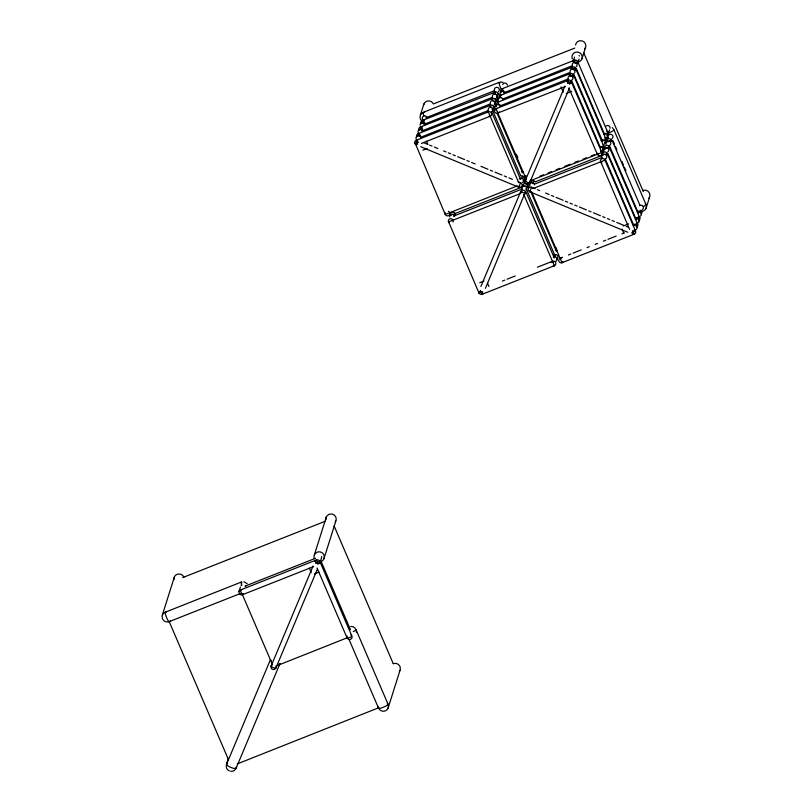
<?xml version="1.0" encoding="UTF-8"?>
<svg xmlns="http://www.w3.org/2000/svg" width="812" height="812" viewBox="0 0 812 812"><rect width="100%" height="100%" fill="white"/><g stroke="black" fill="none" stroke-linecap="round" stroke-linejoin="round"><path stroke-width="1.22" d="M494.924 92.223L422.352 120.44L423.153 123.13L424.788 122.358M492.782 105.509L492.234 105.195A2.446 2.375 17.5 0 0 490.357 105.174L491.158 107.864M494.609 91.857L495.34 94.598M565.345 86.549L497.898 112.99M554.616 254.613L555.114 256.754M531.657 191.835L562.005 262.723L634.202 234.191L634.213 233.612M570.46 73.648L570.826 75.689M317.999 564.401L316.497 559.925L240.514 589.959L240.768 591.715L242.352 594.77L313.665 566.593M422.138 127.037L422.128 127.088A2.456 2.385 17.5 0 0 420.261 127.068A2.456 2.385 18.1 0 0 418.941 128.347A2.456 2.385 17 0 0 418.951 130.184L419.51 130.255M416.16 144.688L416.109 144.749A2.456 2.385 17.5 0 1 416.698 140.182M420.768 146.728L518.756 187.217L519.142 186.192M522.695 176.143L521.629 178.813M627.727 232.242L529.728 191.754L529.942 191.175M533.677 180.68L532.601 183.35M313.077 566.005L271.117 666.063L271.127 667.992A2.578 2.507 18.2 0 0 275.887 668.032M162.4 614.928L174.347 577.038M239.043 591.38L240.433 586.985M420.342 115.182L423.925 103.814M228.405 758.378C227.421 761.981 224.224 767.218 228.202 770.233A5.166 5.024 17.8 0 0 229.38 770.903M314.376 554.87L326.322 516.97M321.542 557.824L319.806 563.325A2.588 2.507 17.5 0 0 318.395 560.016A2.588 2.507 17.5 0 0 315.036 561.346L315.066 561.539M323.927 558.808L335.874 520.918M574.551 57.094L573.17 61.489A2.446 2.375 17.5 0 1 576.347 60.23A2.446 2.375 17.5 0 1 577.687 63.356L579.088 58.971M581.869 59.073L585.462 47.705M388.075 708.176L400.022 670.286M608.168 134.315L609.558 129.92M646.017 208.44L649.6 197.072M424.148 120.653L424.229 120.409A2.456 2.385 17.5 0 0 421.042 123.546M424.026 120.988L423.153 123.13M421.935 127.616L421.316 130.316M419.845 134.254L419.215 135.807M417.754 140.882L416.272 144.434M640.313 210.369L639.44 212.5L638.811 210.795M638.222 216.997L637.593 218.55M636.131 223.625L635.502 225.178M634.04 230.263L632.447 234.069M317.37 569.141L275.887 668.032L276.06 667.403A2.578 2.507 18.2 0 0 275.877 666.114M230.679 771.248A5.166 5.024 17.8 0 0 236.099 768.243L280.008 663.526M480.897 286.474L520.675 191.622L521.933 191.673M569.456 88L529.668 182.852L527.252 182.395L525.131 180.985L564.919 86.133M485.434 288.341L524.978 193.134M518.756 187.217L520.614 182.72L518.279 181.756M529.728 191.754L531.586 187.257L535.088 188.709M277.014 665.667L347.242 637.775M237.205 763.94L378.808 707.709M482.714 291.741L478.999 293.02L479.344 292.574M517.356 185.887L445.28 214.48L415.145 143.085M451.147 215.424L450.964 214.987M478.999 293.02L448.61 221.828M450.589 215.342L450.579 213.515A2.456 2.385 17.2 0 1 453.766 212.257A2.466 2.385 17.8 0 1 455.096 213.566L453.289 214.683M602.636 148.982A2.456 2.385 18.1 0 0 604.108 147.094L573.434 74.826L571.069 76.287L573.11 76.856M606.98 141.816L604.463 142.922M602.798 155.082L535.078 181.949M600.707 161.71L629.604 229.42M609.061 146.708L639.714 217.677L637.938 218.885M315.036 561.346L315.157 561.224A2.578 0.619 22.8 0 1 315.452 561.183M226.802 764.062L226.548 764.295A5.166 1.238 22.8 0 0 228.608 766.305A5.166 1.238 22.8 0 0 236.099 768.243A5.166 5.014 17.5 0 0 236.434 766.964M275.664 667.606A2.578 0.619 22.8 0 1 274.243 667.971A2.578 0.619 22.8 0 1 271.147 666.246L271.249 665.941A2.578 0.619 22.8 0 1 271.523 665.901M242.352 594.77L242.433 594.699A2.578 2.507 18.2 0 0 243.488 593.917M573.749 69.883L575.343 69.751M524.968 178.264L525.861 179.239M525.131 180.985L525.902 180.924M525.212 193.489L520.675 191.622M597.713 153.925L597.378 154.371L601.844 152.494L571.151 81.433M605.153 148.251L605.326 148.677M492.651 98.597L420.261 127.068L421.063 129.758L422.697 128.996M490.56 105.235L418.17 133.706A2.456 2.385 18.1 0 0 416.85 134.985A2.456 2.385 17 0 0 416.86 136.812M488.469 111.863L416.15 140.283L417.601 144.455M492.519 98.496L492.448 98.536A2.456 2.385 16.9 0 0 491.453 99.287M572.551 67.02L500.233 95.44L500.73 97.592M488.337 111.751L490.103 116.289L490.113 115.7M568.37 80.286L496.051 108.706L497.817 113.233M572.43 66.909L573.16 69.649M568.248 80.175L569.689 84.346M480.318 290.351L482.105 294.299L482.125 293.721M560.178 258.236L562.574 257.272M482.105 294.299L554.291 265.768L554.312 265.189M562.005 262.723L561.904 261.687M556.453 259.089L557.002 258.784A2.466 2.395 18.1 0 0 557.935 257.211A2.456 2.385 17.9 0 0 556.981 254.988A2.456 2.385 17.2 0 0 553.551 255.394M420.606 135.624L419.56 136.142M418.515 142.252L414.81 143.531M573.749 69.406L575.332 68.167M605.376 154.574L606.97 153.336M640.029 212.257L641.805 211.049M573.373 61.915L575.251 63.021L577.657 61.418L608.33 133.716A2.456 2.385 18.3 0 1 606.858 135.594M606.879 148.19L609.254 146.728M635.258 225.766L637.664 224.406L607.163 153.356M574.794 48.06L433.415 103.926A5.166 5.014 17.5 0 0 423.59 105.083M499.268 82.316L423.285 112.34A5.156 0.792 68.4 0 0 423.113 112.492A5.166 0.782 68.5 0 0 423.823 115.872M425.853 117.801L494.549 90.65A2.456 2.385 17.5 0 1 495.736 87.605A2.456 2.385 17.5 0 1 498.933 88.467A2.456 2.385 17.5 0 1 498.375 91.644M423.762 124.429L492.458 97.278M503.663 92.852L572.358 65.701M421.672 131.067L490.367 103.916M502.74 99.023L570.268 72.339A2.456 2.385 17.5 0 1 572.907 69.05A2.456 2.385 17.5 0 1 574.551 72.887M570.339 73.547L498.142 102.079L498.639 104.22M420.748 137.238L488.276 110.544M499.481 106.118L568.177 78.967M421.408 143.43L490.103 116.289M422.819 150.159L427.122 148.464M566.299 93.461L571.678 91.33M605.853 138.527L608.178 137.604M523.852 176.742L526.186 175.818M602.372 149.55L605.864 148.17M539.96 176.174L543.451 174.793M548.11 172.956L551.602 171.576M556.261 169.738L559.752 168.358M564.411 166.511L570.227 164.217M574.886 162.37L578.377 160.989M583.036 159.152L586.528 157.772M591.187 155.934L594.678 154.554M601.672 151.793L603.996 150.87A2.456 2.385 17.5 0 1 605.184 147.814A2.456 2.385 17.5 0 1 608.381 148.687A2.456 2.385 17.5 0 1 607.833 151.864M529.728 180.995L598.424 153.854M454.009 213.992L522.705 186.841M453.309 216.225L522.004 189.084M534.377 184.192L601.905 157.498M451.919 220.62L520.614 193.479M532.987 188.587L601.682 161.436M479.74 282.718L484.043 281.013M623.22 226.01L628.61 223.889M502.466 281.023L504.79 280.11M507.124 279.186L515.275 275.968M537.392 267.219L552.525 261.241L554.291 265.768M568.4 254.968L570.724 254.044M573.059 253.131L581.209 249.903M587.025 247.609L589.36 246.686M595.176 244.382L597.51 243.468M603.326 241.164L605.661 240.24M607.985 239.327L616.135 236.099M621.962 233.805L624.286 232.882M182.659 577.616L325.206 521.274M241.326 582.052L165.171 612.238A5.176 5.024 17.2 0 0 162.055 616.196L162.43 618.774L164.065 620.865A5.166 5.014 17.6 0 0 170.337 620.926M244.93 586.173L315.645 558.23M169.018 621.718L240.332 593.531M314.447 573.932L318.984 572.135M608.391 141.765L611.152 140.07M603.042 140.811L606.026 139.238L575.525 68.198M600.951 147.449L603.935 145.866A2.456 2.385 17.5 0 0 603.164 144.881M605.133 134.183L608.158 132.488A2.456 2.385 17.5 0 0 606.828 131.179M240.433 590.03L241.073 589.867A2.578 2.507 17.5 0 1 241.753 589.877M166.47 611.913L165.171 612.238A5.166 0.792 68.4 0 0 166.805 618.084A5.166 0.792 68.4 0 0 169.18 621.576L228.334 759.321M422.047 123.515L421.083 123.637M567.426 83.403L571.343 81.454M631.614 232.892L635.573 231.034L604.879 159.964M315.614 563.416L319.573 561.224M601.296 152.423L601.814 152.402M523.141 184.872L524.887 186.395M500.527 82.002L503.085 82.357M350.642 626.397L353.2 626.752L355.25 628.295M577.302 63.539L575.84 63.245M571.019 83.494L567.081 81.87M602.91 155.356L602.677 153.407A2.456 2.385 17.8 0 1 607.193 153.458A2.456 2.385 18.1 0 1 607.214 155.285M600.636 161.964L605.072 159.994M639.531 217.657L639.754 217.768A2.456 2.385 18.1 0 1 638.455 220.884M452.781 220.072L448.539 222.072M526.034 186.801L527.303 186.861L526.744 186.252M482.724 293.03L479.516 291.711M351.637 635.908L352.053 637.369A2.588 2.507 18.2 0 1 349.17 639.511M317.056 567.994L347.15 638.08C348.581 637.988 353.2 636.882 351.048 635.035M243.874 581.757L247.193 583.645M423.793 142.719L427.295 144.16M429.619 145.125L431.954 146.089M434.288 147.053L437.79 148.494M443.626 150.91L445.95 151.874M448.285 152.839L450.619 153.803M452.954 154.767L455.288 155.731M457.623 156.696L464.616 159.588M466.951 160.553L469.285 161.517M471.62 162.481L475.121 163.922M480.948 166.338L487.951 169.231M490.286 170.195L492.62 171.159M494.955 172.124L501.948 175.006M504.282 175.971L506.617 176.935M508.951 177.899L512.453 179.35M537.422 189.673L539.757 190.637M545.593 193.043L549.085 194.494M551.419 195.459L553.754 196.423M556.088 197.377L563.092 200.27M565.416 201.234L567.75 202.198M570.085 203.162L572.419 204.127M574.754 205.091L577.088 206.055M579.423 207.019L586.416 209.912M588.751 210.876L591.085 211.841M593.42 212.805L600.413 215.698M602.748 216.662L605.082 217.626M607.417 218.59L609.751 219.555M612.086 220.519L614.42 221.483M616.744 222.447L623.748 225.34M626.082 226.304L628.417 227.269M572.572 69.396L571.08 68.391M570.481 76.023L569.171 75.232M494.873 98.881L494.325 98.556A2.446 2.375 17.5 0 0 492.448 98.546L493.249 101.236M638.425 216.469L639.754 217.768M529.109 182.243L529.668 182.852M634.202 234.191L632.538 230.689M612.268 127.646L613.192 128.56M636.882 223.412L637.664 224.406A2.456 2.385 18.1 0 1 636.912 227.208M605.102 149.144L604.767 146.779A2.456 2.385 17.8 0 1 609.284 146.82A2.456 2.385 18.1 0 1 609.457 148.048M347.11 636.029A2.588 2.507 18.2 0 0 346.937 636.659L347.932 638.993A2.588 2.507 18.2 0 0 348.521 639.328M503.308 92.101L502.374 88.66L574.561 60.129L575.251 63.021M498.872 104.809L499.126 105.367M583.666 52.678L643.337 191.622M613.852 129.666L645.926 204.35A5.166 0.954 -23.2 0 1 643.297 206.552M612.969 140.638L614.461 144.1M615.455 146.414L616.937 149.875M621.901 161.426L623.383 164.887M624.377 167.201L625.869 170.662M612.004 140.171L639.978 205.314M576.195 68.269L604.656 134.569M609.416 145.642L638.384 213.099M573.597 73.74L602.565 141.197M607.823 153.438L636.293 219.737M571.506 80.368L600.474 147.835M633.705 225.198L605.234 158.908A2.456 2.385 17.5 0 0 606.493 155.691A2.456 2.385 17.5 0 0 603.286 154.361A2.456 2.385 17.5 0 0 601.976 157.467M568.907 88.082L597.378 154.371M560.97 86.904L563.234 92.192M621.982 228.984L623.799 233.217M498.375 93.218L499.877 96.709M496.487 96.455L497.989 99.947M495.787 98.688L497.279 102.18M530.51 179.553L531.505 181.878M494.396 103.083L495.899 106.575M516.371 154.26L517.873 157.751M528.622 182.781L529.627 185.106M497.431 112.137L526.399 179.594A2.456 2.385 17.5 0 0 525.07 182.619A2.456 2.385 17.5 0 0 527.952 184.253A2.456 2.385 17.5 0 0 529.83 181.634M494.193 106.484L495.696 109.975M497.188 113.457L522.664 172.783M527.414 183.857L528.916 187.349M530.916 191.997L556.393 251.314M492.305 109.711L520.776 176.011M526.034 188.252L555.002 255.709M491.605 111.954L520.573 179.411M525.831 191.652L554.302 257.942M489.717 115.182L518.685 182.639M523.943 194.88L552.911 262.337M426.554 141.258L427.914 144.434M487.565 283.337L488.925 286.514M334.087 525.892L393.252 663.678M355.91 629.401L387.984 704.085A5.166 0.954 -23.2 0 1 388.055 704.329M321.126 561.437L350.479 629.787M319.766 561.275L351.829 635.958M349.008 639.389L378.615 708.328M309.311 568.146L311.219 572.602M241.925 593.511L272.517 664.754A2.588 2.507 17.5 0 0 271.117 666.063M606.909 142.07L606.868 141.978A2.456 2.385 17.5 0 1 608.787 138.71A2.456 2.385 17.5 0 1 611.548 141.42M455.065 213.465L455.106 213.566A2.466 2.395 18.1 0 1 455.116 215.393M637.105 218.55L636.72 217.433M635.014 225.178L634.629 224.061M418.728 135.807L418.17 133.706A2.456 2.385 17.5 0 1 419.418 133.554M378.189 706.816L378.544 708.084A5.166 5.024 17.3 0 0 385.903 710.591A5.166 5.024 17.3 0 0 387.375 703.192M242.392 594.09L242.433 594.699A2.578 2.507 17.5 0 1 241.113 594.851M174.022 579.616L174.012 578.296A5.176 5.024 17.2 0 1 177.117 574.338L179.756 574.033A5.166 5.014 17.6 0 1 183.867 577.129M356.326 630.914L356.336 632.233M501.308 92.395A2.446 2.375 18.2 0 1 500.821 91.248A2.466 2.395 16.7 0 1 501.288 89.482A2.446 2.375 17.5 0 1 503.531 88.589M579.098 55.5A2.456 2.385 17.5 0 1 579.423 56.038M502.709 84.529A2.456 2.385 17.5 0 1 503.024 83.991M503.47 83.555A2.456 2.385 17.5 0 1 507.398 85.179M606.128 125.972A2.456 2.385 17.5 0 1 610.066 128.225M634.791 230.04A2.456 2.385 17.5 0 1 633.015 234.292M563.081 261.931A2.456 2.385 17.5 0 1 558.869 261.342A2.456 2.385 17.5 0 1 561.427 258.084M530.358 191.876A2.456 2.385 17.5 0 1 528.531 188.293A2.456 2.385 17.5 0 1 532.591 188.069M633.198 225.614A2.456 2.385 17.5 0 1 636.638 226.091A2.456 2.385 17.5 0 1 636.202 229.441M529.789 185.999A2.456 2.385 17.5 0 1 531.393 182.791A2.456 2.385 17.5 0 1 534.469 184.821M601.925 163.171A2.456 2.385 17.5 0 1 600.504 160.238A2.456 2.385 17.5 0 1 603.367 158.644A2.456 2.385 17.5 0 1 605.275 161.314M530.5 183.766A2.456 2.385 17.5 0 1 534.682 181.441M635.288 218.986A2.456 2.385 17.5 0 1 638.75 222.376M638.293 222.813A2.456 2.385 17.5 0 1 637.745 223.117M637.379 212.358A2.456 2.385 17.5 0 1 640.82 212.835A2.456 2.385 17.5 0 1 640.384 216.175M606.158 144.211A2.456 2.385 17.5 0 1 607.467 141.095A2.456 2.385 17.5 0 1 610.675 142.425A2.456 2.385 17.5 0 1 609.365 145.531M641.064 210.146A2.456 2.385 17.5 0 1 641.094 213.942M639.47 205.72A2.456 2.385 17.5 0 1 642.911 206.197A2.456 2.385 17.5 0 1 642.475 209.547M608.249 137.573A2.456 2.385 17.5 0 1 609.365 134.559A2.456 2.385 17.5 0 1 612.563 135.421A2.456 2.385 17.5 0 1 612.015 138.598M483.17 293.508A2.456 2.385 17.5 0 1 478.796 291.701M551.145 262.57A2.456 2.385 17.5 0 1 554.129 261.231A2.456 2.385 17.5 0 1 555.804 264.042A2.456 2.385 17.5 0 1 553.104 265.869M520.685 193.449A2.456 2.385 17.5 0 1 521.994 190.333A2.456 2.385 17.5 0 1 525.202 191.662A2.456 2.385 17.5 0 1 523.892 194.768M522.075 189.054A2.456 2.385 17.5 0 1 523.182 186.029A2.456 2.385 17.5 0 1 526.389 186.892A2.456 2.385 17.5 0 1 525.831 190.069M553.297 257.201A2.456 2.385 17.5 0 1 556.748 260.581M556.301 261.017A2.456 2.385 17.5 0 1 555.753 261.322M449.28 222.965A2.456 2.385 17.5 0 1 448.681 219.778A2.456 2.385 17.5 0 1 451.868 218.976A2.456 2.385 17.5 0 1 453.025 222.021M449.716 216.977A2.456 2.385 17.5 0 1 451.807 214.317A2.456 2.385 17.5 0 1 454.568 216.398M556.088 248.33A2.456 2.385 17.2 0 1 556.636 248.025M524.867 180.183A2.456 2.385 17.5 0 1 525.618 177.381M526.511 184.04A2.456 2.385 17.5 0 1 526.541 187.836M522.613 186.212A2.456 2.385 17.5 0 1 525.953 183.725M524.166 182.416A2.456 2.385 17.5 0 1 525.466 179.31M555.388 250.563A2.456 2.385 17.5 0 1 557.194 250.116M493.219 93.187A2.456 2.385 17.5 0 1 497.208 92.456A2.456 2.385 17.5 0 1 496.447 96.344M422.758 119.699A2.456 2.385 17.5 0 1 423.732 116.045A2.456 2.385 17.5 0 1 427.112 117.973M487.261 112.543A2.456 2.385 17.5 0 1 491.473 113.132A2.456 2.385 17.5 0 1 488.915 116.39M519.345 182.599A2.456 2.385 17.5 0 1 521.954 185.907A2.456 2.385 17.5 0 1 517.751 186.405M416.16 139.045A2.456 2.385 17.5 0 1 417.764 135.837A2.456 2.385 17.5 0 1 420.839 137.867M519.122 179.097A2.456 2.385 17.5 0 1 522.796 178.904A2.456 2.385 17.5 0 1 522.573 182.487M488.347 110.513A2.456 2.385 17.5 0 1 490.905 107.255A2.456 2.385 17.5 0 1 492.559 111.102M492.102 111.538A2.456 2.385 17.5 0 1 491.554 111.843M448.417 211.303A2.456 2.385 17.5 0 1 449.767 214.439A2.456 2.385 17.5 0 1 446.58 215.698A2.456 2.385 17.5 0 1 445.23 212.561M492.265 109.61A2.456 2.385 18.7 0 0 493.737 107.722A2.446 2.375 17.5 0 0 492.762 105.499M489.362 105.915A2.456 2.385 16.9 0 1 490.357 105.174M521.436 175.971A2.456 2.385 17.5 0 1 523.283 180.254M418.576 132.955A2.456 2.385 17.5 0 1 419.55 129.301A2.456 2.385 17.5 0 1 422.93 131.239M524.664 175.859A2.456 2.385 17.5 0 1 524.116 176.163M521.659 172.032A2.456 2.385 17.5 0 1 523.466 171.576M490.265 103.276A2.456 2.385 17.5 0 1 493.615 100.8A2.456 2.385 17.5 0 1 494.193 104.9M494.853 98.861A2.446 2.375 17.5 0 1 495.827 101.064A2.456 2.385 18.7 0 1 494.904 102.667M420.169 125.18A2.456 2.385 17.5 0 1 422.26 122.521A2.456 2.385 17.5 0 1 425.021 124.601M492.529 97.257A2.456 2.385 17.5 0 1 495.087 93.999A2.456 2.385 17.5 0 1 496.741 97.836M569.263 74.339A2.446 2.375 17.5 0 1 573.637 76.145M496.771 105.235A2.446 2.375 18 0 1 496.599 104.626A2.466 2.395 16.9 0 1 497.076 102.86A2.446 2.375 18 0 1 498.7 101.977M498.152 100.83A2.456 2.385 17.5 0 1 499.766 97.633A2.456 2.385 17.5 0 1 502.841 99.653M601.113 140.892A2.456 2.385 17.5 0 1 604.788 140.689A2.456 2.385 17.5 0 1 604.575 144.272M566.857 81.504A2.456 2.385 17.5 0 1 570.044 80.246A2.456 2.385 17.5 0 1 571.394 83.382M499.207 111.904A2.456 2.385 17.5 0 1 496.213 113.244A2.456 2.385 17.5 0 1 494.538 110.432A2.456 2.385 17.5 0 1 497.238 108.605M568.085 78.328A2.456 2.385 17.5 0 1 571.435 75.851A2.456 2.385 17.5 0 1 572.013 79.952M526.531 178.417A2.456 2.385 17.5 0 1 526.359 177.189M495.899 106.859A2.456 2.385 17.5 0 1 500.578 105.682M600.515 151.194A2.456 2.385 17.5 0 1 601.936 154.128A2.456 2.385 17.5 0 1 599.073 155.721A2.456 2.385 17.5 0 1 597.165 153.052M599.479 147.084A2.456 2.385 17.5 0 1 603.093 147.825A2.456 2.385 17.5 0 1 601.925 151.215M571.354 67.7A2.446 2.375 17.5 0 1 575.566 70.106M498.862 98.597A2.446 2.375 18 0 1 498.69 97.998A2.466 2.395 16.9 0 1 499.167 96.232A2.446 2.375 18 0 1 501.43 95.349M572.267 65.072A2.456 2.385 17.5 0 1 575.617 62.585A2.456 2.385 17.5 0 1 576.195 66.696M500.568 94.75A2.456 2.385 17.5 0 1 501.552 91.096A2.456 2.385 17.5 0 1 504.932 93.025M604.696 137.928A2.456 2.385 17.5 0 1 606.026 139.238L606.199 140.466A2.456 2.385 18.1 0 1 605.275 142.039M603.661 133.818A2.456 2.385 17.5 0 1 607.112 137.208M606.665 137.644A2.456 2.385 17.5 0 1 606.107 137.949M642.82 190.434A5.166 5.014 17.5 0 1 648.94 198.199M645.307 203.447A5.166 5.014 17.5 0 1 641.947 211.455M613.466 129.565A5.166 0.954 -23.2 0 1 612.705 131.016A5.166 0.954 -23.2 0 1 607.579 133.412M501.268 89.452A5.166 0.782 68.5 0 1 499.106 82.469A5.156 0.792 68.4 0 1 499.959 82.997M422.007 121.12A5.166 5.014 17.5 0 1 424.392 112.168M575.566 45.025A5.166 5.014 17.5 0 1 582.62 41.097A5.166 5.014 17.5 0 1 584.792 48.832M572.348 58.971A5.166 5.014 17.5 0 1 575.089 52.435A5.166 5.014 17.5 0 1 581.849 55.216A5.166 5.014 17.5 0 1 579.098 61.763M279.754 663.769A5.166 1.238 22.8 0 1 279.186 663.851M271.594 660.998A5.166 1.238 22.8 0 1 270.457 659.577L226.548 764.295A5.166 5.014 17.5 0 1 227.208 763.168M319.674 563.437A2.578 0.619 22.8 0 1 319.39 563.487M318.974 563.447A2.578 0.619 22.8 0 1 315.604 562.056M319.583 562.889A2.578 0.619 22.8 0 1 319.776 563.132M240.433 590.03A2.578 2.507 17.5 0 0 238.87 592.009L239.875 594.343A2.578 2.507 17.5 0 0 240.464 594.678M236.018 767.868A5.166 1.238 22.8 0 1 236.089 768.243M388.045 704.329A5.166 0.954 -23.2 0 1 382.919 707.394A5.166 0.954 -23.2 0 1 378.544 708.084M314.406 558.717A5.176 5.024 17.2 0 1 315.046 553.733L317.147 552.17A5.166 5.024 17.3 0 1 323.907 554.961A5.166 5.024 17.3 0 1 321.156 561.508M325.998 519.548A5.176 5.024 17.2 0 1 326.992 515.843L329.093 514.28A5.166 5.014 17.4 0 1 335.214 522.055M241.113 585.32A2.588 2.507 17.5 0 1 241.58 584.863M245.539 585.929A2.588 2.507 17.5 0 1 245.721 586.568M321.704 556.535A2.588 2.507 17.5 0 1 321.714 557.194M241.834 585.564A5.166 0.792 68.4 0 1 242.006 582.732M393.241 663.648A5.166 5.014 17.5 0 1 399.352 671.422M355.524 629.31A5.166 0.954 -23.2 0 1 353.271 631.614"/></g></svg>
